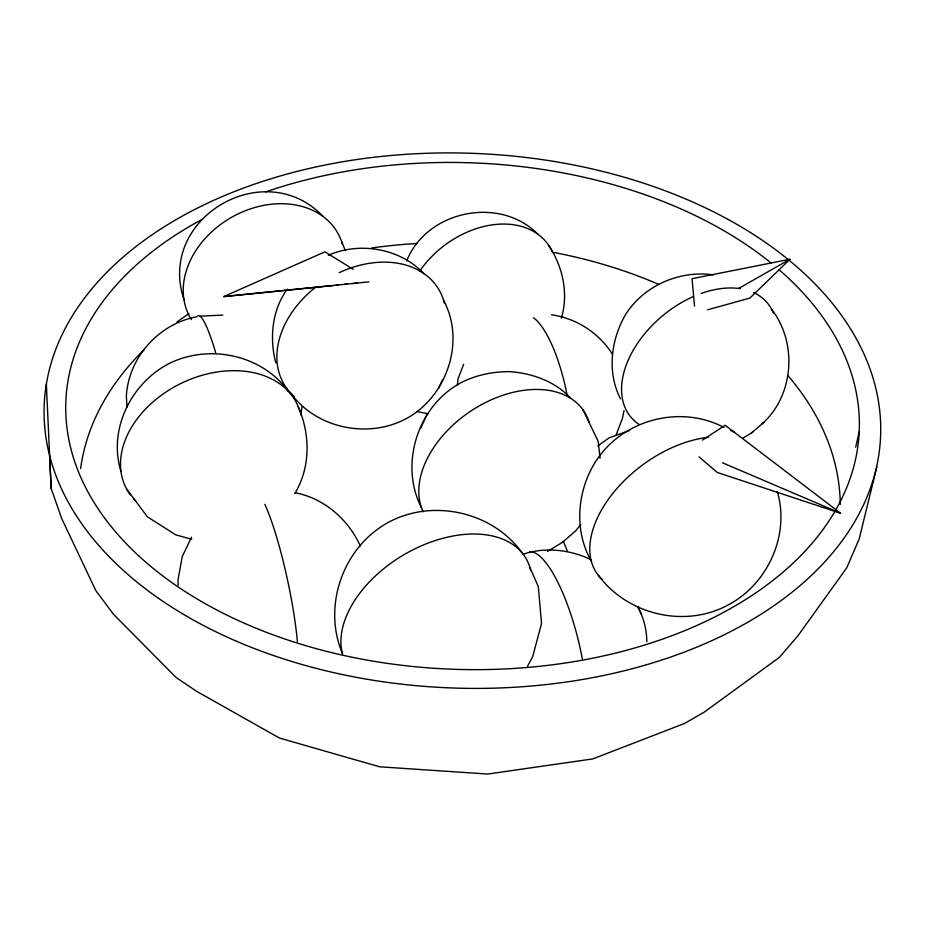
<?xml version="1.0" encoding="UTF-8"?>
<svg xmlns="http://www.w3.org/2000/svg" width="927" height="927" viewBox="0 0 927 927"><rect width="100%" height="100%" fill="white"/><g stroke="black" fill="none" stroke-linecap="round" stroke-linejoin="round"><path stroke-width="1.39" d="M457.335 385.632L458.031 378.853L463.662 364.276M300.754 415.018L302.086 406.675M623.998 410.615L622.504 418.1L616.212 434.717M561.414 318.077C568.691 293.616 562.863 266.895 548.969 245.817M855.691 447.15L859.213 431.715M876.884 466.756L859.155 539.004L846.699 567.915L798.02 635.655L779.422 657.347L704.149 712.191L684.427 723.512L592.828 758.9L487.764 774.045L379.618 766.803L279.433 738.031L196.744 691.391L176.13 677.521L113.488 614.277L95.782 590.511L61.622 518.367L51.147 488.425L49.606 455.597M406.686 260.904C426.791 210.464 499.873 195.458 537.973 234.299M290.325 392.7C315.029 427.173 364.462 438.483 402.422 420.568C445.435 400.36 466.513 342.7 443.639 300.499M570.823 398.39C555.296 381.391 531.611 372.921 508.981 371.623C487.984 371.773 466.988 376.999 449.954 389.699C414.67 416.269 401.055 468.135 421.542 507.903M420.615 428.355L426.953 414.473M438.645 388.239L442.503 379.827M191.541 537.197L182.213 556.629L177.961 580.244L178.111 585.319M527.614 666.131L532.654 656.745L541.53 623.535L538.332 586.698L529.873 567.428M294.809 493.558C310.661 467.532 310.348 434.195 298.216 406.733M287.312 289.212C271.947 309.815 269.328 338.564 275.806 362.874M580.812 524.555L575.551 530.986L562.422 542.318L547.509 551.414M762.04 423.929C794.022 395.644 797.637 342.747 771.681 309.433M694.532 306.037L692.052 278.691L789.966 259.247L749.885 298.088L707.498 309.827M742.515 438.39L751.693 432.793L764.126 422.121M751.693 432.793L753.13 431.565M597.869 445.875L609.097 437.857L629.607 430.476M702.527 440.082L725.146 425.273L840.534 513.222L717.243 472.457L699.062 456.895M738.831 288.367L789.966 259.247M332.77 285.574L223.789 296.57L324.925 251.831L353.233 269.34M522.863 554.311C544.891 546.721 570.418 549.63 591.252 559.804M328.297 255.261C360.058 241.414 400.313 248.378 424.056 273.859M223.789 296.57L368.9 281.854M335.632 285.284L338.506 284.995M344.241 284.415L347.104 284.125M352.839 283.546L357.138 283.117M199.919 316.177L222.828 315.099M713.442 274.855C679.931 270.081 644.253 285.284 625.818 314.172C610.905 339.456 606.837 372.133 620.441 398.819M295.273 492.805C324.056 498.193 348.343 519.526 360.336 545.957M416.941 411.472L428.112 413.813M551.438 314.763C576.235 318.228 599.085 332.99 612.388 354.172M191.808 539.329L175.794 534.856L147.451 516.872L126.57 488.923M722.573 462.816L840.534 513.222M723.894 427.428C685.783 407.08 635.725 416.408 606.351 447.857C578.61 477.127 570.87 525.713 591.241 560.928M730.395 430.255L734.3 431.947M323.21 216.559C264.508 154.728 156.501 218.343 183.998 299.699M598.367 575.331C627.764 614.96 685.215 628.61 728.634 604.682C767.927 583.778 790.163 534.705 777.266 491.646M521.774 552.492C489.352 507.451 420.499 496.304 376.258 530.244C339.386 557.961 324.033 610.997 342.584 653.697M288.517 391.53C262.561 355.412 211.298 344.033 171.414 362.422C131.935 381.287 107.683 428.9 120.974 471.484M583.048 409.919L598.147 441.275L600.117 458.158M646.826 641.623C646.745 629.352 643.512 617.243 637.625 606.49M637.973 607.15L641.345 614.172M567.394 551.241L563.407 541.356M341.623 241.541L345.331 250.626M126.929 407.115L126.362 395.69C128.853 357.138 158.946 323.685 196.895 316.767A87.567 11.773 78.7 0 1 215.667 352.689M46.35 384.033L51.147 488.425M529.595 551.797A98.019 27.532 76.3 0 1 582.33 658.923M533.442 317.729A84.6 25.91 78.7 0 1 567.208 395.702M264.821 504.311A94.774 13.801 77.9 0 1 297.382 641.646M339.236 272.665A90.753 67.092 -32.6 0 1 444.369 303.117M294.207 396.489A90.753 67.092 -32.6 0 1 315.875 287.034M423.129 511.774A95.029 63.059 -34.2 0 1 482.04 404.346A95.029 63.059 -34.2 0 1 589.108 422.306M342.503 654.103A104.091 65.249 -30.8 0 1 419.966 546.455A104.091 65.249 -30.8 0 1 530.557 569.989M753.605 292.584A88.957 57.312 -39.9 0 1 773.431 313.199M639.248 424.485A88.957 57.312 -39.9 0 1 627.764 361.206A88.957 57.312 -39.9 0 1 693.28 296.605M701.183 293.453A88.957 57.312 -39.9 0 1 740.244 288.668M191.414 319.63A85.041 66.396 -30.2 0 1 236.64 214.612A85.041 66.396 -30.2 0 1 342.434 244.079M130.29 494.844A95.226 69.05 -26 0 1 180.927 383.442A95.226 69.05 -26 0 1 300.024 411.936M135.852 501.275A95.226 69.05 -26 0 1 133.882 499.224M419.467 271.484A83.418 60.452 -37.1 0 1 491.588 224.971A83.418 60.452 -37.1 0 1 552.179 251.599M601.947 579.213A100.684 60.846 -36.7 0 1 610.233 496.745A100.684 60.846 -36.7 0 1 708.39 437.289M779.097 269.734A396.976 253.384 2 0 1 709.236 619.699A396.976 253.384 2 0 1 157.59 571.924A396.976 253.384 2 0 1 201.553 219.711M265.655 191.901A396.976 253.384 2 0 1 771.264 263.164M80.591 468.668A380.754 256.327 2 0 1 144.38 349.433M176.895 322.063A380.754 256.327 2 0 1 188.853 313.755M371.843 247.949A380.754 256.327 2 0 1 417.625 243.465M554.068 252.515A380.754 256.327 2 0 1 658.807 284.404M788.043 375.725A380.754 256.327 2 0 1 840.279 504.462M157.66 597.706A418.494 267.521 2 0 0 862.979 506.061A418.494 267.521 2 0 0 366.547 158.181A418.494 267.521 2 0 0 157.66 597.706"/></g></svg>
